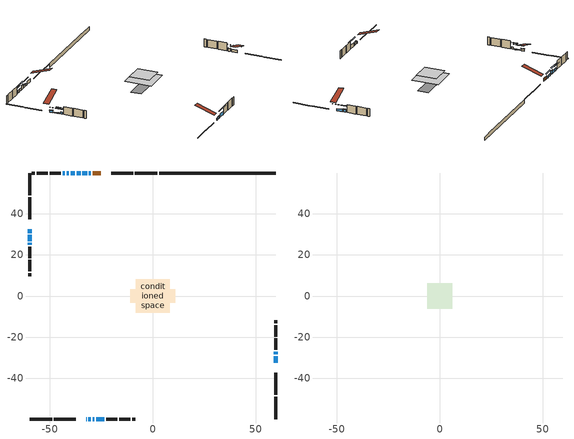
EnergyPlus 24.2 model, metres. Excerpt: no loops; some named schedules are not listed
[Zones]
conditioned space
 floor adiabatic (AdiabaticFloorConstruction): -8.26,-8.26 -8.26,8.26 8.26,8.26 8.26,-8.26 z2.9
 floor foundation (Slab1 construction): -10.91,-3.26 -10.91,3.26 10.91,3.26 10.91,-3.26 z-1.83
 wall outside (RimJoist1 construction): 2.21,59.84 -8.64,59.84 / -59.84,-59.84 -48.98,-59.84 / -59.84,59.84 -59.84,48.98 / 59.84,-59.84 59.84,-48.98 z0.46:0.76
 wall outside (RimJoist2 construction): -9.57,59.84 -20.2,59.84 / -48.05,-59.84 -37.42,-59.84 / -59.84,48.05 -59.84,37.42 / 59.84,-48.05 59.84,-37.42 z0.46:0.76
 wall outside (AdiabaticWallConstruction 1): -25.21,59.84 -29.13,59.84 z0.46:2.49
 wall outside (AdiabaticWallConstruction): -32.41,-59.84 -32.19,-59.84 / -31.95,59.84 -34.19,59.84 / -29.19,-59.84 -28.34,-59.84 z0.46:1.68; 59.84,-32.41 59.84,-29.21 z0.46:1.83; 59.84,-28.28 59.84,-27.02 z0.46:2.1; -30.06,59.84 -31.02,59.84 z0.46:1.53; -35.12,59.84 -37.02,59.84 z0.46:2.59; -31.26,-59.84 -30.11,-59.84 z0.46:1.96; -59.84,32.41 -59.84,30.62 z0.46:1.62; -59.84,29.69 -59.84,26.75 z0.46:0.94; -37.95,59.84 -39.93,59.84 / -40.86,59.84 -41.83,59.84 z0.46:2.09; -42.75,59.84 -43.77,59.84 z0.46:1.32; -27.41,-59.84 -23.65,-59.84 z0.46:2.54; -59.84,25.82 -59.84,24.82 z0.46:1.75
 wall outside (Wall1 construction): -44.7,59.84 -50.13,59.84 / -22.72,-59.84 -17.3,-59.84 / -59.84,23.89 -59.84,18.47 / 59.84,-26.09 59.84,-20.66 z0.46:5.34
 wall outside (Wall2 construction): -51.06,59.84 -56.5,59.84 / -16.37,-59.84 -10.92,-59.84 / -59.84,17.54 -59.84,12.1 / 59.84,-19.73 59.84,-14.29 z0.46:5.34
 wall outside (Wall3 construction): -57.43,59.84 -58.91,59.84 / -9.99,-59.84 -8.52,-59.84 / -59.84,11.17 -59.84,9.69 / 59.84,-13.36 59.84,-11.88 z0.46:5.34
 wall foundation (FoundationWall1 construction): 3.14,59.84,-1.83 3.14,59.84,0.46 54.17,59.84,0.46 54.17,59.84,0.21 59.84,59.84,0.21 59.84,59.84,-1.83
 window (WindowConstruction 12): -32.41,-59.84 -32.19,-59.84 z0.46:1.68
 window (WindowConstruction 5): 59.84,-32.41 59.84,-29.21 z0.46:1.83
 window (WindowConstruction 6): 59.84,-28.28 59.84,-27.02 z0.46:2.1
 window (WindowConstruction 7): -30.06,59.84 -31.02,59.84 z0.46:1.53
 window (WindowConstruction 8): -31.95,59.84 -34.19,59.84 z0.46:1.68
 window (WindowConstruction 9): -35.12,59.84 -37.02,59.84 z0.46:2.59
 window (WindowConstruction 10): -31.26,-59.84 -30.12,-59.84 z0.46:1.96
 window (WindowConstruction 11): -59.84,32.41 -59.84,30.62 z0.46:1.62
 window (WindowConstruction 13): -29.19,-59.84 -28.34,-59.84 z0.46:1.68
 window (WindowConstruction 14): -59.84,29.69 -59.84,26.75 z0.46:0.94
 window (WindowConstruction): -37.95,59.84 -39.93,59.84 z0.46:2.08
 window (WindowConstruction 1): -40.86,59.84 -41.82,59.84 z0.46:2.08
 window (WindowConstruction 2): -42.75,59.84 -43.77,59.84 z0.46:1.32
 window (WindowConstruction 3): -27.41,-59.84 -23.65,-59.84 z0.46:2.54
 window (WindowConstruction 4): -59.84,25.82 -59.84,24.82 z0.46:1.75
 door (Door): -25.21,59.84 -29.13,59.84 z0.46:2.49
 ceiling adiabatic (AdiabaticFloorConstruction): 8.26,-8.26 8.26,8.26 -8.26,8.26 -8.26,-8.26 z2.9
attic - vented
 floor to conditioned space (Floor1 construction Reversed): -6.14,-6.14 -6.14,6.14 6.14,6.14 6.14,-6.14 z5.34
 roof outside (Roof1 construction): -24.28,59.84,5.34 -24.28,47.87,9.33 -21.13,47.87,9.33 -21.13,59.84,5.34; -33.34,-59.84,5.34 -33.34,-47.87,9.33 -36.49,-47.87,9.33 -36.49,-59.84,5.34; -59.84,33.34,5.34 -47.87,33.34,9.33 -47.87,36.49,9.33 -59.84,36.49,5.34; 59.84,-33.34,5.34 47.87,-33.34,9.33 47.87,-36.49,9.33 59.84,-36.49,5.34
shading: 59.84,-26.57 59.84,-35.05 60.25,-35.05 60.25,-26.57 z4.47; 59.84,-26.82 59.84,-28.48 60.25,-28.48 60.25,-26.82 z2.3; -33.66,59.84 -27.42,59.84 -27.42,60.25 -33.66,60.25 z4.17; -34.39,59.84 -31.75,59.84 -31.75,60.25 -34.39,60.25 z1.88; -37.22,59.84 -34.92,59.84 -34.92,60.25 -37.22,60.25 z2.79; -29.91,-59.84 -31.46,-59.84 -31.46,-60.25 -29.91,-60.25 z2.16; -59.84,30.42 -59.84,32.61 -60.25,32.61 -60.25,30.42 z1.82; -59.84,24.11 -59.84,32.33 -60.25,32.33 -60.25,24.11 z3.58; -42.57,59.84 -35.31,59.84 -35.31,60.25 -42.57,60.25 z4.72; -44.46,59.84 -38.22,59.84 -38.22,60.25 -44.46,60.25 z4.72; -46.41,59.84 -40.11,59.84 -40.11,60.25 -46.41,60.25 z3.96; -21.01,-59.84 -30.05,-59.84 -30.05,-60.25 -21.01,-60.25 z5.18; -59.84,22.18 -59.84,28.46 -60.25,28.46 -60.25,22.18 z4.39
[Building]
Building 1: Terrain=Suburbs
[Site:Location]
London AP_ON: Latitude {deg}=43.03; Longitude {deg}=-81.15; Time Zone {hr}=-5; Elevation {m}=278; Keep Site Location Information=Yes
[Site:GroundTemperature:Shallow]
3.98693, 1.93205, 1.76749, 2.74264, 6.6573, 10.5537, 13.9317, 16.0716, 16.2534, 14.513, 11.2211, 7.44421
[Site:WaterMainsTemperature]
Calculation Method=Schedule; Temperature Schedule=mains temperature schedule
[Material] Roughness=Rough; Thermal Absorptance=0.9
Name | Thickness {m} | Conductivity {W/m-K} | Density {kg/m3} | Specific Heat {J/kg-K} | Solar Absorptance | Visible Absorptance
asphalt or fiberglass shingles | 0.00635 | 0.162714 | 1121.4 | 1465.45 | 0.4 | 0.4
ceiling loosefill ins | 0.254 | 0.0480833 | 16.02 | 1046.75 | 0.7 | 0.7
ceiling stud and cavity | 0.1397 | 0.148293 | 65.682 | 1177.47 | 0.7 | 0.7
concrete 4.0 in. | 0.1016 | 1.803125 | 2242.8 | 837.4 | 0.7 | 0.7
concrete 8.0 in. | 0.2032 | 1.803125 | 2242.8 | 837.4 | 0.7 | 0.7
door material | 0.04445 | 0.053851 | 512.64 | 1214.23 | 0.7 | 0.7
exterior vertical ins | 0.0460229 | 0.029427 | 32.04 | 1214.23 | 0.7 | 0.7
floor covering | 0.0127 | 0.0433444 | 54.468 | 1339.84 | 0.6 | 0.6
floor rigid ins; wall rigid ins | 0.512978 | 0.029427 | 32.04 | 1214.23 | 0.7 | 0.7
floor stud and cavity | 0.1397 | 1.75129 | 37.0049 | 1207.88 | 0.7 | 0.7
furniture material conditioned space 1 | 0.1524 | 0.115458 | 640.8 | 1214.23 | 0.6 | 0.6
gypsum board | 0.0127 | 0.160291 | 801 | 837.4 | 0.6 | 0.6
gypsum board 1 | 0.00254 | 0.160291 | 801 | 837.4 | 0.6 | 0.6
gypsum board 2 | 0.0127 | 0.160291 | 801 | 837.4 | 0.7 | 0.7
osb sheathing 0.5 in. | 0.0127 | 0.115458 | 512.64 | 1214.23 | 0.7 | 0.7
osb sheathing 0.75 in. | 0.01905 | 0.115458 | 512.64 | 1214.23 | 0.7 | 0.7
osb sheathing 2.0 in. | 0.0508 | 0.115458 | 512.64 | 1214.23 | 0.7 | 0.7
rim joist rigid ins | 0.051816 | 0.029427 | 32.04 | 1214.23 | 0.7 | 0.7
rim joist stud and cavity | 0.0508 | 0.0404867 | 125.044 | 1163.47 | 0.6 | 0.6
rim joist stud and cavity 1 | 0.0508 | 0.0347766 | 125.044 | 1163.47 | 0.6 | 0.6
wall stud and cavity | 0.1397 | 0.0810402 | 139.0536 | 1170.24 | 0.7 | 0.7
wall stud and cavity 1 | 0.1397 | 0.0814562 | 139.0536 | 1170.24 | 0.7 | 0.7
wall stud and cavity 2 | 0.0889 | 0.266824 | 50.32683 | 1063.81 | 0.7 | 0.7
wall stud and cavity 3 | 0.0889 | 0.380278 | 52.3479 | 1209.89 | 0.7 | 0.7
wall stud and cavity 4 | 0.0889 | 0.391764 | 83.0341 | 1211.67 | 0.7 | 0.7
wood siding | 0.0254 | 0.102417 | 544.68 | 1172.36 | 0.4 | 0.4
wood siding 1 | 0.00254 | 0.102417 | 544.68 | 1172.36 | 0.4 | 0.4
wood siding 2; wood siding 3; wood siding 4 | 0.0254 | 0.102417 | 544.68 | 1172.36 | 0.7 | 0.7
[WindowMaterial:SimpleGlazingSystem]
Name | U-Factor {W/m2-K} | Solar Heat Gain Coefficient
WindowMaterial | 2.93496 | 0.6
WindowMaterial 1 | 3.00934 | 0.5
WindowMaterial 10 | 2.91452 | 0.67
WindowMaterial 11 | 3.00196 | 0.53
WindowMaterial 12 | 7.162797 | 0.61
WindowMaterial 13 | 6.63531 | 0.77
WindowMaterial 14 | 3.06158 | 0.4
WindowMaterial 2 | 3.01445 | 0.47
WindowMaterial 3 | 2.881585 | 0.7
WindowMaterial 4 | 2.98776 | 0.56
WindowMaterial 5 | 2.9219 | 0.66
WindowMaterial 6 | 2.906 | 0.68
WindowMaterial 7 | 3.01559 | 0.48
WindowMaterial 8 | 2.9395 | 0.6
WindowMaterial 9 | 2.89067 | 0.66
[Construction]
AdiabaticFloorConstruction: floor stud and cavity, floor rigid ins, osb sheathing 0.75 in., floor covering
AdiabaticWallConstruction: wood siding 3, wall rigid ins, wall stud and cavity 3, gypsum board
AdiabaticWallConstruction 1: wood siding 4, wall rigid ins, wall stud and cavity 3, gypsum board
Door: door material
Floor1 construction Reversed: gypsum board, ceiling stud and cavity, ceiling loosefill ins
FoundationWall1 construction: concrete 8.0 in., gypsum board 2
furniture construction conditioned space 1: furniture material conditioned space 1
PartitionWallConstruction: gypsum board, wall stud and cavity 4, gypsum board
RimJoist1 construction: wood siding 2, rim joist rigid ins, osb sheathing 2.0 in., rim joist stud and cavity
RimJoist2 construction: wood siding 2, rim joist rigid ins, osb sheathing 2.0 in., rim joist stud and cavity 1
Roof1 construction: asphalt or fiberglass shingles
Slab1 construction: concrete 4.0 in.
Wall1 construction: wood siding, osb sheathing 0.5 in., wall stud and cavity, gypsum board
Wall2 construction: wood siding, osb sheathing 0.5 in., wall stud and cavity 1, gypsum board
Wall3 construction: wood siding 1, wall stud and cavity 2, gypsum board 1
WindowConstruction: WindowMaterial
WindowConstruction 1: WindowMaterial 1
WindowConstruction 10: WindowMaterial 10
WindowConstruction 11: WindowMaterial 11
WindowConstruction 12: WindowMaterial 12
WindowConstruction 13: WindowMaterial 13
WindowConstruction 14: WindowMaterial 14
WindowConstruction 2: WindowMaterial 2
WindowConstruction 3: WindowMaterial 3
WindowConstruction 4: WindowMaterial 4
WindowConstruction 5: WindowMaterial 5
WindowConstruction 6: WindowMaterial 6
WindowConstruction 7: WindowMaterial 7
WindowConstruction 8: WindowMaterial 8
WindowConstruction 9: WindowMaterial 9
[Zone] Multiplier=1; Part of Total Floor Area=Yes
Name | Volume {m3}
attic - vented | 97.7653
conditioned space | 1104
[Space]
Name | Zone | Volume {m3}
attic - vented 1 | attic - vented | 97.7653
conditioned space 1 | conditioned space | 1104
[ZoneInfiltration:EffectiveLeakageArea]
infil attic - vented 1: Zone or Space=attic - vented 1; Schedule=Always On Discrete; Effective Air Leakage Area {cm2}=6587.78; Stack Coefficient=0.000277401; Wind Coefficient=1.12532e-05
[ZoneMixing]
whole house fan mix: Zone or Space=attic - vented; Schedule=Always On Continuous; Design Flow Rate Calculation Method=Flow/Zone; Design Flow Rate {m3/s}=0; Source Zone or Space=conditioned space
[SurfaceProperty:ExposedFoundationPerimeter]
Slab1: Exposed Perimeter Calculation Method=TotalExposedPerimeter; Total Exposed Perimeter {m}=56.692
[InternalMass] Zone or ZoneList=conditioned space; Space or SpaceList=conditioned space 1
Name | Construction | Surface Area {m2}
furniture mass conditioned space 1 | furniture construction conditioned space 1 | 166.128
partition wall mass | PartitionWallConstruction | 415.32
[Lights]
interior lighting: Zone or ZoneList or Space or SpaceList=conditioned space 1; Schedule=interior lighting schedule; Design Level Calculation Method=LightingLevel; Lighting Level {W}=343.2; Return Air Fraction=0; Fraction Radiant=0.6; Fraction Visible=0.2; Fraction Replaceable=1
[People]
occupants: Zone or ZoneList or Space or SpaceList=conditioned space 1; Number of People Schedule=occupants schedule; Number of People Calculation Method=People; Number of People=3; Fraction Radiant=0.314171; Sensible Heat Fraction=0.56303; Activity Level Schedule=occupants activity schedule; Carbon Dioxide Generation Rate {m3/s-W}=0; Enable ASHRAE 55 Comfort Warnings=No; Mean Radiant Temperature Calculation Type=EnclosureAveraged
[ElectricEquipment] Zone or ZoneList or Space or SpaceList=conditioned space 1; Design Level Calculation Method=EquipmentLevel
Name | Schedule | Design Level {W} | Fraction Latent | Fraction Radiant | Fraction Lost
clothes dryer | clothes dryer schedule | 140.772 | 0.015 | 0.081 | 0.85
clothes washer | clothes washer schedule | 32.1985 | 0.03 | 0.162 | 0.7
cooking range | cooking range schedule | 215.147 | 0.08 | 0.432 | 0.2
dishwasher | dishwasher schedule | 66.8632 | 0.3 | 0.18 | 0.4
fridge | fridge schedule | 72.9452 | 0 | 0.6 | 0
mech vent house fan | mech vent house fan schedule | 0.95 | 0 | 0 | 1
mech vent house fan cfis | mech vent house fan cfis schedule | 0 | 0 | 0 | 0
misc plug loads | misc plug loads schedule | 494.7 | 0.045 | 0.513 | 0.1
whole house fan | Always On Discrete | 0 | 0 | 0 | 1
[OtherEquipment] Zone or ZoneList or Space or SpaceList=conditioned space 1; Design Level Calculation Method=EquipmentLevel
Name | Fuel Type | Schedule | Design Level {W} | Fraction Latent | Fraction Radiant | Fraction Lost
clothes dryer 1 | Electricity | clothes dryer schedule | 0 | 0.015 | 0.081 | 0.85
cooking range 1 | Electricity | cooking range schedule | 0 | 0.08 | 0.432 | 0.2
general water use latent | None | general water use schedule | 62.594 | 1 | 0 | 0
general water use sensible | None | general water use schedule | -61.6891 | 0 | 0.6 | 0
mech vent house fan latent load | None | Always On Discrete | 0 | 1 | 0 | 0
mech vent house fan sensible load | None | Always On Discrete | 0 | 0 | 0 | 0
water heater energy adjustment1 | NaturalGas | Always On Discrete | 0.01 | 0 | 0 | 1
[ZoneInfiltration:DesignFlowRate] Zone or ZoneList or Space or SpaceList=conditioned space 1; Schedule=Always On Discrete; Design Flow Rate Calculation Method=Flow/Zone; Design Flow Rate {m3/s}=0
infil flow; natural vent flow; whole house fan flow
[Foundation:Kiva]
Foundation Kiva 1: Initial Indoor Air Temperature {C}=18; Wall Height Above Grade {m}=0.460004; Wall Depth Below Slab {m}=0.2032; Custom Block Material Name 1=exterior vertical ins; Custom Block Depth 1 {m}=2.28999; Custom Block X Position 1 {m}=0.2159; Custom Block Z Position 1 {m}=0
[Foundation:Kiva:Settings]
Soil Conductivity {W/m-K}=0.849921; Soil Density {kg/m3}=1842.3; Soil Specific Heat {J/kg-K}=418.7; Ground Solar Absorptivity=0.9; Ground Thermal Absorptivity=0.9; Ground Surface Roughness {m}=0.03; Far-Field Width {m}=40; Deep-Ground Boundary Condition=ZeroFlux; Deep-Ground Depth {m}=40; Minimum Cell Dimension {m}=0.2; Maximum Cell Growth Coefficient=3; Simulation Timestep=Timestep
[Exterior:Lights]
exterior lighting: Schedule=exterior lighting schedule; Design Level {W}=75.6
[Schedule:Constant]
Name | Hourly Value
Always On Continuous; mech vent house fan schedule; mech vent house fan cfis schedule; Always On Discrete | 1
occupants activity schedule | 117.228
fridge schedule | 0
[Schedule:Week:Daily]
interior lighting schedule Week Rule - Jan1-Jan27: interior lighting schedule day, interior lighting schedule day, interior lighting schedule day, interior lighting schedule day, interior lighting schedule day, interior lighting schedule day, interior lighting schedule day, interior lighting schedule default day, interior lighting schedule default day, interior lighting schedule default day, interior lighting schedule default day, interior lighting schedule default day
interior lighting schedule Week Rule - Jan28-Feb3: interior lighting schedule day, interior lighting schedule day, interior lighting schedule day, interior lighting schedule day, interior lighting schedule day 1, interior lighting schedule day 1, interior lighting schedule day 1, interior lighting schedule default day, interior lighting schedule default day, interior lighting schedule default day, interior lighting schedule default day, interior lighting schedule default day
interior lighting schedule Week Rule - Feb4-Feb24: interior lighting schedule day 1, interior lighting schedule day 1, interior lighting schedule day 1, interior lighting schedule day 1, interior lighting schedule day 1, interior lighting schedule day 1, interior lighting schedule day 1, interior lighting schedule default day, interior lighting schedule default day, interior lighting schedule default day, interior lighting schedule default day, interior lighting schedule default day
interior lighting schedule Week Rule - Feb25-Mar3: interior lighting schedule day 1, interior lighting schedule day 1, interior lighting schedule day 1, interior lighting schedule day 1, interior lighting schedule day 2, interior lighting schedule day 2, interior lighting schedule day 2, interior lighting schedule default day, interior lighting schedule default day, interior lighting schedule default day, interior lighting schedule default day, interior lighting schedule default day
interior lighting schedule Week Rule - Mar4-Mar31: interior lighting schedule day 2, interior lighting schedule day 2, interior lighting schedule day 2, interior lighting schedule day 2, interior lighting schedule day 2, interior lighting schedule day 2, interior lighting schedule day 2, interior lighting schedule default day, interior lighting schedule default day, interior lighting schedule default day, interior lighting schedule default day, interior lighting schedule default day
interior lighting schedule Week Rule - Apr1-Apr28: interior lighting schedule day 3, interior lighting schedule day 3, interior lighting schedule day 3, interior lighting schedule day 3, interior lighting schedule day 3, interior lighting schedule day 3, interior lighting schedule day 3, interior lighting schedule default day, interior lighting schedule default day, interior lighting schedule default day, interior lighting schedule default day, interior lighting schedule default day
interior lighting schedule Week Rule - Apr29-May5: interior lighting schedule day 3, interior lighting schedule day 3, interior lighting schedule day 4, interior lighting schedule day 4, interior lighting schedule day 4, interior lighting schedule day 4, interior lighting schedule day 4, interior lighting schedule default day, interior lighting schedule default day, interior lighting schedule default day, interior lighting schedule default day, interior lighting schedule default day
interior lighting schedule Week Rule - May6-May26: interior lighting schedule day 4, interior lighting schedule day 4, interior lighting schedule day 4, interior lighting schedule day 4, interior lighting schedule day 4, interior lighting schedule day 4, interior lighting schedule day 4, interior lighting schedule default day, interior lighting schedule default day, interior lighting schedule default day, interior lighting schedule default day, interior lighting schedule default day
interior lighting schedule Week Rule - May27-Jun2: interior lighting schedule day 4, interior lighting schedule day 4, interior lighting schedule day 4, interior lighting schedule day 4, interior lighting schedule day 4, interior lighting schedule day 5, interior lighting schedule day 5, interior lighting schedule default day, interior lighting schedule default day, interior lighting schedule default day, interior lighting schedule default day, interior lighting schedule default day
interior lighting schedule Week Rule - Jun3-Jun30: interior lighting schedule day 5, interior lighting schedule day 5, interior lighting schedule day 5, interior lighting schedule day 5, interior lighting schedule day 5, interior lighting schedule day 5, interior lighting schedule day 5, interior lighting schedule default day, interior lighting schedule default day, interior lighting schedule default day, interior lighting schedule default day, interior lighting schedule default day
interior lighting schedule Week Rule - Jul1-Jul28: interior lighting schedule day 6, interior lighting schedule day 6, interior lighting schedule day 6, interior lighting schedule day 6, interior lighting schedule day 6, interior lighting schedule day 6, interior lighting schedule day 6, interior lighting schedule default day, interior lighting schedule default day, interior lighting schedule default day, interior lighting schedule default day, interior lighting schedule default day
interior lighting schedule Week Rule - Jul29-Aug4: interior lighting schedule day 6, interior lighting schedule day 6, interior lighting schedule day 6, interior lighting schedule day 7, interior lighting schedule day 7, interior lighting schedule day 7, interior lighting schedule day 7, interior lighting schedule default day, interior lighting schedule default day, interior lighting schedule default day, interior lighting schedule default day, interior lighting schedule default day
interior lighting schedule Week Rule - Aug5-Aug25: interior lighting schedule day 7, interior lighting schedule day 7, interior lighting schedule day 7, interior lighting schedule day 7, interior lighting schedule day 7, interior lighting schedule day 7, interior lighting schedule day 7, interior lighting schedule default day, interior lighting schedule default day, interior lighting schedule default day, interior lighting schedule default day, interior lighting schedule default day
interior lighting schedule Week Rule - Aug26-Sep1: interior lighting schedule day 7, interior lighting schedule day 7, interior lighting schedule day 7, interior lighting schedule day 7, interior lighting schedule day 7, interior lighting schedule day 7, interior lighting schedule day 8, interior lighting schedule default day, interior lighting schedule default day, interior lighting schedule default day, interior lighting schedule default day, interior lighting schedule default day
interior lighting schedule Week Rule - Sep2-Sep29: interior lighting schedule day 8, interior lighting schedule day 8, interior lighting schedule day 8, interior lighting schedule day 8, interior lighting schedule day 8, interior lighting schedule day 8, interior lighting schedule day 8, interior lighting schedule default day, interior lighting schedule default day, interior lighting schedule default day, interior lighting schedule default day, interior lighting schedule default day
interior lighting schedule Week Rule - Sep30-Oct6: interior lighting schedule day 8, interior lighting schedule day 9, interior lighting schedule day 9, interior lighting schedule day 9, interior lighting schedule day 9, interior lighting schedule day 9, interior lighting schedule day 9, interior lighting schedule default day, interior lighting schedule default day, interior lighting schedule default day, interior lighting schedule default day, interior lighting schedule default day
interior lighting schedule Week Rule - Oct7-Oct27: interior lighting schedule day 9, interior lighting schedule day 9, interior lighting schedule day 9, interior lighting schedule day 9, interior lighting schedule day 9, interior lighting schedule day 9, interior lighting schedule day 9, interior lighting schedule default day, interior lighting schedule default day, interior lighting schedule default day, interior lighting schedule default day, interior lighting schedule default day
interior lighting schedule Week Rule - Oct28-Nov3: interior lighting schedule day 9, interior lighting schedule day 9, interior lighting schedule day 9, interior lighting schedule day 9, interior lighting schedule day 10, interior lighting schedule day 10, interior lighting schedule day 10, interior lighting schedule default day, interior lighting schedule default day, interior lighting schedule default day, interior lighting schedule default day, interior lighting schedule default day
interior lighting schedule Week Rule - Nov4-Nov24: interior lighting schedule day 10, interior lighting schedule day 10, interior lighting schedule day 10, interior lighting schedule day 10, interior lighting schedule day 10, interior lighting schedule day 10, interior lighting schedule day 10, interior lighting schedule default day, interior lighting schedule default day, interior lighting schedule default day, interior lighting schedule default day, interior lighting schedule default day
interior lighting schedule Week Rule - Nov25-Dec1: interior lighting schedule day 10, interior lighting schedule day 10, interior lighting schedule day 10, interior lighting schedule day 10, interior lighting schedule day 10, interior lighting schedule day 10, interior lighting schedule day 11, interior lighting schedule default day, interior lighting schedule default day, interior lighting schedule default day, interior lighting schedule default day, interior lighting schedule default day
interior lighting schedule Week Rule - Dec2-Dec31: interior lighting schedule day 11, interior lighting schedule day 11, interior lighting schedule day 11, interior lighting schedule day 11, interior lighting schedule day 11, interior lighting schedule day 11, interior lighting schedule day 11, interior lighting schedule default day, interior lighting schedule default day, interior lighting schedule default day, interior lighting schedule default day, interior lighting schedule default day
occupants schedule Week Rule - Jan1-Dec31: occupants schedule day, occupants schedule day, occupants schedule day, occupants schedule day, occupants schedule day, occupants schedule day, occupants schedule day, occupants schedule default day, occupants schedule default day, occupants schedule default day, occupants schedule default day, occupants schedule default day
clothes dryer schedule Week Rule - Jan1-Dec31: clothes dryer schedule day, clothes dryer schedule day, clothes dryer schedule day, clothes dryer schedule day, clothes dryer schedule day, clothes dryer schedule day, clothes dryer schedule day, clothes dryer schedule default day, clothes dryer schedule default day, clothes dryer schedule default day, clothes dryer schedule default day, clothes dryer schedule default day
clothes washer schedule Week Rule - Jan1-Dec31: clothes washer schedule day, clothes washer schedule day, clothes washer schedule day, clothes washer schedule day, clothes washer schedule day, clothes washer schedule day, clothes washer schedule day, clothes washer schedule default day, clothes washer schedule default day, clothes washer schedule default day, clothes washer schedule default day, clothes washer schedule default day
cooking range schedule Week Rule - Jan1-Dec31: cooking range schedule day, cooking range schedule day, cooking range schedule day, cooking range schedule day, cooking range schedule day, cooking range schedule day, cooking range schedule day, cooking range schedule default day, cooking range schedule default day, cooking range schedule default day, cooking range schedule default day, cooking range schedule default day
dishwasher schedule Week Rule - Jan1-Dec31: dishwasher schedule day, dishwasher schedule day, dishwasher schedule day, dishwasher schedule day, dishwasher schedule day, dishwasher schedule day, dishwasher schedule day, dishwasher schedule default day, dishwasher schedule default day, dishwasher schedule default day, dishwasher schedule default day, dishwasher schedule default day
misc plug loads schedule Week Rule - Jan1-Dec31: misc plug loads schedule day, misc plug loads schedule day, misc plug loads schedule day, misc plug loads schedule day, misc plug loads schedule day, misc plug loads schedule day, misc plug loads schedule day, misc plug loads schedule default day, misc plug loads schedule default day, misc plug loads schedule default day, misc plug loads schedule default day, misc plug loads schedule default day
general water use schedule Week Rule - Jan1-Dec31: general water use schedule day, general water use schedule day, general water use schedule day, general water use schedule day, general water use schedule day, general water use schedule day, general water use schedule day, general water use schedule default day, general water use schedule default day, general water use schedule default day, general water use schedule default day, general water use schedule default day
exterior lighting schedule Week Rule - Jan1-Jan27: exterior lighting schedule day, exterior lighting schedule day, exterior lighting schedule day, exterior lighting schedule day, exterior lighting schedule day, exterior lighting schedule day, exterior lighting schedule day, exterior lighting schedule default day, exterior lighting schedule default day, exterior lighting schedule default day, exterior lighting schedule default day, exterior lighting schedule default day
exterior lighting schedule Week Rule - Jan28-Feb3: exterior lighting schedule day, exterior lighting schedule day, exterior lighting schedule day, exterior lighting schedule day, exterior lighting schedule day 1, exterior lighting schedule day 1, exterior lighting schedule day 1, exterior lighting schedule default day, exterior lighting schedule default day, exterior lighting schedule default day, exterior lighting schedule default day, exterior lighting schedule default day
exterior lighting schedule Week Rule - Feb4-Feb24: exterior lighting schedule day 1, exterior lighting schedule day 1, exterior lighting schedule day 1, exterior lighting schedule day 1, exterior lighting schedule day 1, exterior lighting schedule day 1, exterior lighting schedule day 1, exterior lighting schedule default day, exterior lighting schedule default day, exterior lighting schedule default day, exterior lighting schedule default day, exterior lighting schedule default day
exterior lighting schedule Week Rule - Feb25-Mar3: exterior lighting schedule day 1, exterior lighting schedule day 1, exterior lighting schedule day 1, exterior lighting schedule day 1, exterior lighting schedule day 2, exterior lighting schedule day 2, exterior lighting schedule day 2, exterior lighting schedule default day, exterior lighting schedule default day, exterior lighting schedule default day, exterior lighting schedule default day, exterior lighting schedule default day
exterior lighting schedule Week Rule - Mar4-Mar31: exterior lighting schedule day 2, exterior lighting schedule day 2, exterior lighting schedule day 2, exterior lighting schedule day 2, exterior lighting schedule day 2, exterior lighting schedule day 2, exterior lighting schedule day 2, exterior lighting schedule default day, exterior lighting schedule default day, exterior lighting schedule default day, exterior lighting schedule default day, exterior lighting schedule default day
exterior lighting schedule Week Rule - Apr1-Apr28: exterior lighting schedule day 3, exterior lighting schedule day 3, exterior lighting schedule day 3, exterior lighting schedule day 3, exterior lighting schedule day 3, exterior lighting schedule day 3, exterior lighting schedule day 3, exterior lighting schedule default day, exterior lighting schedule default day, exterior lighting schedule default day, exterior lighting schedule default day, exterior lighting schedule default day
exterior lighting schedule Week Rule - Apr29-May5: exterior lighting schedule day 3, exterior lighting schedule day 3, exterior lighting schedule day 4, exterior lighting schedule day 4, exterior lighting schedule day 4, exterior lighting schedule day 4, exterior lighting schedule day 4, exterior lighting schedule default day, exterior lighting schedule default day, exterior lighting schedule default day, exterior lighting schedule default day, exterior lighting schedule default day
exterior lighting schedule Week Rule - May6-May26: exterior lighting schedule day 4, exterior lighting schedule day 4, exterior lighting schedule day 4, exterior lighting schedule day 4, exterior lighting schedule day 4, exterior lighting schedule day 4, exterior lighting schedule day 4, exterior lighting schedule default day, exterior lighting schedule default day, exterior lighting schedule default day, exterior lighting schedule default day, exterior lighting schedule default day
exterior lighting schedule Week Rule - May27-Jun2: exterior lighting schedule day 4, exterior lighting schedule day 4, exterior lighting schedule day 4, exterior lighting schedule day 4, exterior lighting schedule day 4, exterior lighting schedule day 5, exterior lighting schedule day 5, exterior lighting schedule default day, exterior lighting schedule default day, exterior lighting schedule default day, exterior lighting schedule default day, exterior lighting schedule default day
exterior lighting schedule Week Rule - Jun3-Jun30: exterior lighting schedule day 5, exterior lighting schedule day 5, exterior lighting schedule day 5, exterior lighting schedule day 5, exterior lighting schedule day 5, exterior lighting schedule day 5, exterior lighting schedule day 5, exterior lighting schedule default day, exterior lighting schedule default day, exterior lighting schedule default day, exterior lighting schedule default day, exterior lighting schedule default day
exterior lighting schedule Week Rule - Jul1-Jul28: exterior lighting schedule day 6, exterior lighting schedule day 6, exterior lighting schedule day 6, exterior lighting schedule day 6, exterior lighting schedule day 6, exterior lighting schedule day 6, exterior lighting schedule day 6, exterior lighting schedule default day, exterior lighting schedule default day, exterior lighting schedule default day, exterior lighting schedule default day, exterior lighting schedule default day
exterior lighting schedule Week Rule - Jul29-Aug4: exterior lighting schedule day 6, exterior lighting schedule day 6, exterior lighting schedule day 6, exterior lighting schedule day 7, exterior lighting schedule day 7, exterior lighting schedule day 7, exterior lighting schedule day 7, exterior lighting schedule default day, exterior lighting schedule default day, exterior lighting schedule default day, exterior lighting schedule default day, exterior lighting schedule default day
exterior lighting schedule Week Rule - Aug5-Aug25: exterior lighting schedule day 7, exterior lighting schedule day 7, exterior lighting schedule day 7, exterior lighting schedule day 7, exterior lighting schedule day 7, exterior lighting schedule day 7, exterior lighting schedule day 7, exterior lighting schedule default day, exterior lighting schedule default day, exterior lighting schedule default day, exterior lighting schedule default day, exterior lighting schedule default day
exterior lighting schedule Week Rule - Aug26-Sep1: exterior lighting schedule day 7, exterior lighting schedule day 7, exterior lighting schedule day 7, exterior lighting schedule day 7, exterior lighting schedule day 7, exterior lighting schedule day 7, exterior lighting schedule day 8, exterior lighting schedule default day, exterior lighting schedule default day, exterior lighting schedule default day, exterior lighting schedule default day, exterior lighting schedule default day
exterior lighting schedule Week Rule - Sep2-Sep29: exterior lighting schedule day 8, exterior lighting schedule day 8, exterior lighting schedule day 8, exterior lighting schedule day 8, exterior lighting schedule day 8, exterior lighting schedule day 8, exterior lighting schedule day 8, exterior lighting schedule default day, exterior lighting schedule default day, exterior lighting schedule default day, exterior lighting schedule default day, exterior lighting schedule default day
exterior lighting schedule Week Rule - Sep30-Oct6: exterior lighting schedule day 8, exterior lighting schedule day 9, exterior lighting schedule day 9, exterior lighting schedule day 9, exterior lighting schedule day 9, exterior lighting schedule day 9, exterior lighting schedule day 9, exterior lighting schedule default day, exterior lighting schedule default day, exterior lighting schedule default day, exterior lighting schedule default day, exterior lighting schedule default day
exterior lighting schedule Week Rule - Oct7-Oct27: exterior lighting schedule day 9, exterior lighting schedule day 9, exterior lighting schedule day 9, exterior lighting schedule day 9, exterior lighting schedule day 9, exterior lighting schedule day 9, exterior lighting schedule day 9, exterior lighting schedule default day, exterior lighting schedule default day, exterior lighting schedule default day, exterior lighting schedule default day, exterior lighting schedule default day
exterior lighting schedule Week Rule - Oct28-Nov3: exterior lighting schedule day 9, exterior lighting schedule day 9, exterior lighting schedule day 9, exterior lighting schedule day 9, exterior lighting schedule day 10, exterior lighting schedule day 10, exterior lighting schedule day 10, exterior lighting schedule default day, exterior lighting schedule default day, exterior lighting schedule default day, exterior lighting schedule default day, exterior lighting schedule default day
exterior lighting schedule Week Rule - Nov4-Nov24: exterior lighting schedule day 10, exterior lighting schedule day 10, exterior lighting schedule day 10, exterior lighting schedule day 10, exterior lighting schedule day 10, exterior lighting schedule day 10, exterior lighting schedule day 10, exterior lighting schedule default day, exterior lighting schedule default day, exterior lighting schedule default day, exterior lighting schedule default day, exterior lighting schedule default day
[Schedule:Year]
interior lighting schedule: interior lighting schedule Week Rule - Jan1-Jan27, 1, 1, 1, 27, interior lighting schedule Week Rule - Jan28-Feb3, 1, 28, 2, 3, interior lighting schedule Week Rule - Feb4-Feb24, 2, 4, 2, 24, interior lighting schedule Week Rule - Feb25-Mar3, 2, 25, 3, 3, interior lighting schedule Week Rule - Mar4-Mar31, 3, 4, 3, 31, interior lighting schedule Week Rule - Apr1-Apr28, 4, 1, 4, 28, interior lighting schedule Week Rule - Apr29-May5, 4, 29, 5, 5, interior lighting schedule Week Rule - May6-May26, 5, 6, 5, 26, interior lighting schedule Week Rule - May27-Jun2, 5, 27, 6, 2, interior lighting schedule Week Rule - Jun3-Jun30, 6, 3, 6, 30, interior lighting schedule Week Rule - Jul1-Jul28, 7, 1, 7, 28, interior lighting schedule Week Rule - Jul29-Aug4, 7, 29, 8, 4, interior lighting schedule Week Rule - Aug5-Aug25, 8, 5, 8, 25, interior lighting schedule Week Rule - Aug26-Sep1, 8, 26, 9, 1, interior lighting schedule Week Rule - Sep2-Sep29, 9, 2, 9, 29, interior lighting schedule Week Rule - Sep30-Oct6, 9, 30, 10, 6, interior lighting schedule Week Rule - Oct7-Oct27, 10, 7, 10, 27, interior lighting schedule Week Rule - Oct28-Nov3, 10, 28, 11, 3, interior lighting schedule Week Rule - Nov4-Nov24, 11, 4, 11, 24, interior lighting schedule Week Rule - Nov25-Dec1, 11, 25, 12, 1, interior lighting schedule Week Rule - Dec2-Dec31, 12, 2, 12, 31
occupants schedule: occupants schedule Week Rule - Jan1-Dec31, 1, 1, 12, 31
clothes dryer schedule: clothes dryer schedule Week Rule - Jan1-Dec31, 1, 1, 12, 31
clothes washer schedule: clothes washer schedule Week Rule - Jan1-Dec31, 1, 1, 12, 31
cooking range schedule: cooking range schedule Week Rule - Jan1-Dec31, 1, 1, 12, 31
dishwasher schedule: dishwasher schedule Week Rule - Jan1-Dec31, 1, 1, 12, 31
misc plug loads schedule: misc plug loads schedule Week Rule - Jan1-Dec31, 1, 1, 12, 31
general water use schedule: general water use schedule Week Rule - Jan1-Dec31, 1, 1, 12, 31
exterior lighting schedule: exterior lighting schedule Week Rule - Jan1-Jan27, 1, 1, 1, 27, exterior lighting schedule Week Rule - Jan28-Feb3, 1, 28, 2, 3, exterior lighting schedule Week Rule - Feb4-Feb24, 2, 4, 2, 24, exterior lighting schedule Week Rule - Feb25-Mar3, 2, 25, 3, 3, exterior lighting schedule Week Rule - Mar4-Mar31, 3, 4, 3, 31, exterior lighting schedule Week Rule - Apr1-Apr28, 4, 1, 4, 28, exterior lighting schedule Week Rule - Apr29-May5, 4, 29, 5, 5, exterior lighting schedule Week Rule - May6-May26, 5, 6, 5, 26, exterior lighting schedule Week Rule - May27-Jun2, 5, 27, 6, 2, exterior lighting schedule Week Rule - Jun3-Jun30, 6, 3, 6, 30, exterior lighting schedule Week Rule - Jul1-Jul28, 7, 1, 7, 28, exterior lighting schedule Week Rule - Jul29-Aug4, 7, 29, 8, 4, exterior lighting schedule Week Rule - Aug5-Aug25, 8, 5, 8, 25, exterior lighting schedule Week Rule - Aug26-Sep1, 8, 26, 9, 1, exterior lighting schedule Week Rule - Sep2-Sep29, 9, 2, 9, 29, exterior lighting schedule Week Rule - Sep30-Oct6, 9, 30, 10, 6, exterior lighting schedule Week Rule - Oct7-Oct27, 10, 7, 10, 27, exterior lighting schedule Week Rule - Oct28-Nov3, 10, 28, 11, 3, exterior lighting schedule Week Rule - Nov4-Nov24, 11, 4, 11, 24, exterior lighting schedule Week Rule - Nov25-Dec1, 11, 25, 12, 1, exterior lighting schedule Week Rule - Dec2-Dec31, 12, 2, 12, 31
[Schedule:Compact]
mains temperature schedule: Through: 01/01, For: AllDays, Until: 24:00, 7.96722, Through: 01/02, For: AllDays, Until: 24:00, 7.89722, Through: 01/03, For: AllDays, Until: 24:00, 7.82778, Through: 01/04, For: AllDays, Until: 24:00, 7.76, Through: 01/05, For: AllDays, Until: 24:00, 7.69333, Through: 01/06, For: AllDays, Until: 24:00, 7.62778, Through: 01/07, For: AllDays, Until: 24:00, 7.56389, Through: 01/08, For: AllDays, Until: 24:00, 7.50167, Through: 01/09, For: AllDays, Until: 24:00, 7.44056, Through: 01/10, For: AllDays, Until: 24:00, 7.38056, Through: 01/11, For: AllDays, Until: 24:00, 7.32222, Through: 01/12, For: AllDays, Until: 24:00, 7.26556, Through: 01/13, For: AllDays, Until: 24:00, 7.21, Through: 01/14, For: AllDays, Until: 24:00, 7.15556, Through: 01/15, For: AllDays, Until: 24:00, 7.10333, Through: 01/16, For: AllDays, Until: 24:00, 7.05222, Through: 01/17, For: AllDays, Until: 24:00, 7.00278, Through: 01/18, For: AllDays, Until: 24:00, 6.955, Through: 01/19, For: AllDays, Until: 24:00, 6.90833, Through: 01/20, For: AllDays, Until: 24:00, 6.86389, Through: 01/21, For: AllDays, Until: 24:00, 6.82056, Through: 01/22, For: AllDays, Until: 24:00, 6.77889, Through: 01/23, For: AllDays, Until: 24:00, 6.73889, Through: 01/24, For: AllDays, Until: 24:00, 6.7, Through: 01/25, For: AllDays, Until: 24:00, 6.66333, Through: 01/26, For: AllDays, Until: 24:00, 6.62833, Through: 01/27, For: AllDays, Until: 24:00, 6.59444, Through: 01/28, For: AllDays, Until: 24:00, 6.56278, Through: 01/29, For: AllDays, Until: 24:00, 6.53222, Through: 01/30, For: AllDays, Until: 24:00, 6.50389, Through: 01/31, For: AllDays, Until: 24:00, 6.47722, Through: 02/01, For: AllDays, Until: 24:00, 6.45167, Through: 02/02, For: AllDays, Until: 24:00, 6.42833, Through: 02/03, For: AllDays, Until: 24:00, 6.40667, Through: 02/04, For: AllDays, Until: 24:00, 6.38611, Through: 02/05, For: AllDays, Until: 24:00, 6.36778, Through: 02/06, For: AllDays, Until: 24:00, 6.35111, Through: 02/07, For: AllDays, Until: 24:00, 6.33611, Through: 02/08, For: AllDays, Until: 24:00, 6.32333, Through: 02/09, For: AllDays, Until: 24:00, 6.31167, Through: 02/10, For: AllDays, Until: 24:00, 6.30222, Through: 02/11, For: AllDays, Until: 24:00, 6.29389, Through: 02/12, For: AllDays, Until: 24:00, 6.28778, Through: 02/13, For: AllDays, Until: 24:00, 6.28333, Through: 02/14, For: AllDays, Until: 24:00, 6.28056, Through: 02/15, For: AllDays, Until: 24:00, 6.27944, Through: 02/16, For: AllDays, Until: 24:00, 6.28, Through: 02/17, For: AllDays, Until: 24:00, 6.28278, Through: 02/18, For: AllDays, Until: 24:00, 6.28722, Through: 02/19, For: AllDays, Until: 24:00, 6.29278, Through: 02/20, For: AllDays, Until: 24:00, 6.30056, Through: 02/21, For: AllDays, Until: 24:00, 6.31, Through: 02/22, For: AllDays, Until: 24:00, 6.32111, Through: 02/23, For: AllDays, Until: 24:00, 6.33444, Through: 02/24, For: AllDays, Until: 24:00, 6.34889, Through: 02/25, For: AllDays, Until: 24:00, 6.36556, Through: 02/26, For: AllDays, Until: 24:00, 6.38333, Through: 02/27, For: AllDays, Until: 24:00, 6.40333, Through: 02/28, For: AllDays, Until: 24:00, 6.425, Through: 03/01, For: AllDays, Until: 24:00, 6.44833, Through: 03/02, For: AllDays, Until: 24:00, 6.47278, Through: 03/03, For: AllDays, Until: 24:00, 6.49944, Through: 03/04, For: AllDays, Until: 24:00, 6.52778, Through: 03/05, For: AllDays, Until: 24:00, 6.55778, Through: 03/06, For: AllDays, Until: 24:00, 6.58944, Through: 03/07, For: AllDays, Until: 24:00, 6.62278, Through: 03/08, For: AllDays, Until: 24:00, 6.65778, Through: 03/09, For: AllDays, Until: 24:00, 6.69444, Through: 03/10, For: AllDays, Until: 24:00, 6.73278, Through: 03/11, For: AllDays, Until: 24:00, 6.77278, Through: 03/12, For: AllDays, Until: 24:00, 6.81389, Through: 03/13, For: AllDays, Until: 24:00, 6.85722, Through: 03/14, For: AllDays, Until: 24:00, 6.90167, Through: 03/15, For: AllDays, Until: 24:00, 6.94778, Through: 03/16, For: AllDays, Until: 24:00, 6.99556, Through: 03/17, For: AllDays, Until: 24:00, 7.045, Through: 03/18, For: AllDays, Until: 24:00, 7.09556, Through: 03/19, For: AllDays, Until: 24:00, 7.14778, Through: 03/20, For: AllDays, Until: 24:00, 7.20167, Through: 03/21, For: AllDays, Until: 24:00, 7.25667, Through: 03/22, For: AllDays, Until: 24:00, 7.31333, Through: 03/23, For: AllDays, Until: 24:00, 7.37167, Through: 03/24, For: AllDays, Until: 24:00, 7.43111, Through: 03/25, For: AllDays, Until: 24:00, 7.49222, Through: 03/26, For: AllDays, Until: 24:00, 7.55444, Through: 03/27, For: AllDays, Until: 24:00, 7.61833, Through: 03/28, For: AllDays, Until: 24:00, 7.68333, Through: 03/29, For: AllDays, Until: 24:00, 7.74944, Through: 03/30, For: AllDays, Until: 24:00, 7.81722, Through: 03/31, For: AllDays, Until: 24:00, 7.88667, Through: 04/01, For: AllDays, Until: 24:00, 7.95667, Through: 04/02, For: AllDays, Until: 24:00, 8.02833, Through: 04/03, For: AllDays, Until: 24:00, 8.10111, Through: 04/04, For: AllDays, Until: 24:00, 8.175, Through: 04/05, For: AllDays, Until: 24:00, 8.25, Through: 04/06, For: AllDays, Until: 24:00, 8.32667, Through: 04/07, For: AllDays, Until: 24:00, 8.40389, Through: 04/08, For: AllDays, Until: 24:00, 8.48278, Through: 04/09, For: AllDays, Until: 24:00, 8.56222, Through: 04/10, For: AllDays, Until: 24:00, 8.64278, Through: 04/11, For: AllDays, Until: 24:00, 8.725, Through: 04/12, For: AllDays, Until: 24:00, 8.80778, Through: 04/13, For: AllDays, Until: 24:00, 8.89167, Through: 04/14, For: AllDays, Until: 24:00, 8.97611, Through: 04/15, For: AllDays, Until: 24:00, 9.06167, Through: 04/16, For: AllDays, Until: 24:00, 9.14833, Through: 04/17, For: AllDays, Until: 24:00, 9.23611, Through: 04/18, For: AllDays, Until: 24:00, 9.32444, Through: 04/19, For: AllDays, Until: 24:00, 9.41389, Through: 04/20, For: AllDays, Until: 24:00, 9.50389, Through: 04/21, For: AllDays, Until: 24:00, 9.595, Through: 04/22, For: AllDays, Until: 24:00, 9.68667, Through: 04/23, For: AllDays, Until: 24:00, 9.77889, Through: 04/24, For: AllDays, Until: 24:00, 9.87222, Through: 04/25, For: AllDays, Until: 24:00, 9.96556, Through: 04/26, For: AllDays, Until: 24:00, 10.06, Through: 04/27, For: AllDays, Until: 24:00, 10.1556, Through: 04/28, For: AllDays, Until: 24:00, 10.2511, Through: 04/29, For: AllDays, Until: 24:00, 10.3472, Through: 04/30, For: AllDays, Until: 24:00, 10.4439, Through: 05/01, For: AllDays, Until: 24:00, 10.5411, Through: 05/02, For: AllDays, Until: 24:00, 10.6389, Through: 05/03, For: AllDays, Until: 24:00, 10.7372, Through: 05/04, For: AllDays, Until: 24:00, 10.8361, Through: 05/05, For: AllDays, Until: 24:00, 10.935, Through: 05/06, For: AllDays, Until: 24:00, 11.0344, Through: 05/07, For: AllDays, Until: 24:00, 11.1344, Through: 05/08, For: AllDays, Until: 24:00, 11.2344, Through: 05/09, For: AllDays, Until: 24:00, 11.335, Through: 05/10, For: AllDays, Until: 24:00, 11.4356, Through: 05/11, For: AllDays, Until: 24:00, 11.5361, Through: 05/12, For: AllDays, Until: 24:00, 11.6372, Through: 05/13, For: AllDays, Until: 24:00, 11.7383, Through: 05/14, For: AllDays, Until: 24:00, 11.84, Through: 05/15, For: AllDays, Until: 24:00, 11.9411, Through: 05/16, For: AllDays, Until: 24:00, 12.0428, Through: 05/17, For: AllDays, Until: 24:00, 12.1444, Through: 05/18, For: AllDays, Until: 24:00, 12.2456, Through: 05/19, For: AllDays, Until: 24:00, 12.3472, Through: 05/20, For: AllDays, Until: 24:00, 12.4489, Through: 05/21, For: AllDays, Until: 24:00, 12.55, Through: 05/22, For: AllDays, Until: 24:00, 12.6517, Through: 05/23, For: AllDays, Until: 24:00, 12.7528, Through: 05/24, For: AllDays, Until: 24:00, 12.8533, Through: 05/25, For: AllDays, Until: 24:00, 12.9544, Through: 05/26, For: AllDays, Until: 24:00, 13.055, Through: 05/27, For: AllDays, Until: 24:00, 13.155, Through: 05/28, For: AllDays, Until: 24:00, 13.255, Through: 05/29, For: AllDays, Until: 24:00, 13.355, Through: 05/30, For: AllDays, Until: 24:00, 13.4539, Through: 05/31, For: AllDays, Until: 24:00, 13.5533, Through: 06/01, For: AllDays, Until: 24:00, 13.6517, Through: 06/02, For: AllDays, Until: 24:00, 13.75, Through: 06/03, For: AllDays, Until: 24:00, 13.8472, Through: 06/04, For: AllDays, Until: 24:00, 13.9444, Through: 06/05, For: AllDays, Until: 24:00, 14.0411, Through: 06/06, For: AllDays, Until: 24:00, 14.1372, Through: 06/07, For: AllDays, Until: 24:00, 14.2328, Through: 06/08, For: AllDays, Until: 24:00, 14.3278, Through: 06/09, For: AllDays, Until: 24:00, 14.4217, Through: 06/10, For: AllDays, Until: 24:00, 14.5156, Through: 06/11, For: AllDays, Until: 24:00, 14.6083, Through: 06/12, For: AllDays, Until: 24:00, 14.7006, Through: 06/13, For: AllDays, Until: 24:00, 14.7922, Through: 06/14, For: AllDays, Until: 24:00, 14.8828, Through: 06/15, For: AllDays, Until: 24:00, 14.9728, Through: 06/16, For: AllDays, Until: 24:00, 15.0617, Through: 06/17, For: AllDays, Until: 24:00, 15.15, Through: 06/18, For: AllDays, Until: 24:00, 15.2372, Through: 06/19, For: AllDays, Until: 24:00, 15.3233, Through: 06/20, For: AllDays, Until: 24:00, 15.4089, Through: 06/21, For: AllDays, Until: 24:00, 15.4933, Through: 06/22, For: AllDays, Until: 24:00, 15.5772, Through: 06/23, For: AllDays, Until: 24:00, 15.6594, Through: 06/24, For: AllDays, Until: 24:00, 15.7411, Through: 06/25, For: AllDays, Until: 24:00, 15.8217, Through: 06/26, For: AllDays, Until: 24:00, 15.9006, Through: 06/27, For: AllDays, Until: 24:00, 15.9789, Through: 06/28, For: AllDays, Until: 24:00, 16.0561, Through: 06/29, For: AllDays, Until: 24:00, 16.1322, Through: 06/30, For: AllDays, Until: 24:00, 16.2072, Through: 07/01, For: AllDays, Until: 24:00, 16.2806, Through: 07/02, For: AllDays, Until: 24:00, 16.3528, Through: 07/03, For: AllDays, Until: 24:00, 16.4244, Through: 07/04, For: AllDays, Until: 24:00, 16.4939, Through: 07/05, For: AllDays, Until: 24:00, 16.5628, Through: 07/06, For: AllDays, Until: 24:00, 16.63, Through: 07/07, For: AllDays, Until: 24:00, 16.6961, Through: 07/08, For: AllDays, Until: 24:00, 16.7606, Through: 07/09, For: AllDays, Until: 24:00, 16.8239, Through: 07/10, For: AllDays, Until: 24:00, 16.8861, Through: 07/11, For: AllDays, Until: 24:00, 16.9467, Through: 07/12, For: AllDays, Until: 24:00, 17.0056, Through: 07/13, For: AllDays, Until: 24:00, 17.0633, Through: 07/14, For: AllDays, Until: 24:00, 17.12, Through: 07/15, For: AllDays, Until: 24:00, 17.1744, Through: 07/16, For: AllDays, Until: 24:00, 17.2278, Through: 07/17, For: AllDays, Until: 24:00, 17.28, Through: 07/18, For: AllDays, Until: 24:00, 17.33, Through: 07/19, For: AllDays, Until: 24:00, 17.3789, Through: 07/20, For: AllDays, Until: 24:00, 17.4261, Through: 07/21, For: AllDays, Until: 24:00, 17.4717, Through: 07/22, For: AllDays, Until: 24:00, 17.5161, Through: 07/23, For: AllDays, Until: 24:00, 17.5583, Through: 07/24, For: AllDays, Until: 24:00, 17.5994, Through: 07/25, For: AllDays, Until: 24:00, 17.6389, Through: 07/26, For: AllDays, Until: 24:00, 17.6767, Through: 07/27, For: AllDays, Until: 24:00, 17.7128, Through: 07/28, For: AllDays, Until: 24:00, 17.7472, Through: 07/29, For: AllDays, Until: 24:00, 17.78, Through: 07/30, For: AllDays, Until: 24:00, 17.8111, Through: 07/31, For: AllDays, Until: 24:00, 17.8406, Through: 08/01, For: AllDays, Until: 24:00, 17.8683, Through: 08/02, For: AllDays, Until: 24:00, 17.8944, Through: 08/03, For: AllDays, Until: 24:00, 17.9189, Through: 08/04, For: AllDays, Until: 24:00, 17.9417, Through: 08/05, For: AllDays, Until: 24:00, 17.9628, Through: 08/06, For: AllDays, Until: 24:00, 17.9822, Through: 08/07, For: AllDays, Until: 24:00, 18, Through: 08/08, For: AllDays, Until: 24:00, 18.0156, Through: 08/09, For: AllDays, Until: 24:00, 18.03, Through: 08/10, For: AllDays, Until: 24:00, 18.0422, Through: 08/11, For: AllDays, Until: 24:00, 18.0533, Through: 08/12, For: AllDays, Until: 24:00, 18.0622, Through: 08/13, For: AllDays, Until: 24:00, 18.0694, Through: 08/14, For: AllDays, Until: 24:00, 18.0744, Through: 08/15, For: AllDays, Until: 24:00, 18.0783, Through: 08/16, For: AllDays, Until: 24:00, 18.0806, Through: 08/17, For: AllDays, Until: 24:00, 18.0806, Through: 08/18, For: AllDays, Until: 24:00, 18.0789, Through: 08/19, For: AllDays, Until: 24:00, 18.0761, Through: 08/20, For: AllDays, Until: 24:00, 18.0711, Through: 08/21, For: AllDays, Until: 24:00, 18.0639, Through: 08/22, For: AllDays, Until: 24:00, 18.0556, Through: 08/23, For: AllDays, Until: 24:00, 18.0456, Through: 08/24, For: AllDays, Until: 24:00, 18.0333, Through: 08/25, For: AllDays, Until: 24:00, 18.0194, Through: 08/26, For: AllDays, Until: 24:00, 18.0044, Through: 08/27, For: AllDays, Until: 24:00, 17.9872, Through: 08/28, For: AllDays, Until: 24:00, 17.9683, Through: 08/29, For: AllDays, Until: 24:00, 17.9478, Through: 08/30, For: AllDays, Until: 24:00, 17.9256, Through: 08/31, For: AllDays, Until: 24:00, 17.9011, Through: 09/01, For: AllDays, Until: 24:00, 17.8756, Through: 09/02, For: AllDays, Until: 24:00, 17.8483, Through: 09/03, For: AllDays, Until: 24:00, 17.8189, Through: 09/04, For: AllDays, Until: 24:00, 17.7883, Through: 09/05, For: AllDays, Until: 24:00, 17.7561, Through: 09/06, For: AllDays, Until: 24:00, 17.7222, Through: 09/07, For: AllDays, Until: 24:00, 17.6861, Through: 09/08, For: AllDays, Until: 24:00, 17.6489, Through: 09/09, For: AllDays, Until: 24:00, 17.61, Through: 09/10, For: AllDays, Until: 24:00, 17.5694, Through: 09/11, For: AllDays, Until: 24:00, 17.5272, Through: 09/12, For: AllDays, Until: 24:00, 17.4833, Through: 09/13, For: AllDays, Until: 24:00, 17.4383, Through: 09/14, For: AllDays, Until: 24:00, 17.3917, Through: 09/15, For: AllDays, Until: 24:00, 17.3433, Through: 09/16, For: AllDays, Until: 24:00, 17.2933, Through: 09/17, For: AllDays, Until: 24:00, 17.2417, Through: 09/18, For: AllDays, Until: 24:00, 17.1889, Through: 09/19, For: AllDays, Until: 24:00, 17.1344, Through: 09/20, For: AllDays, Until: 24:00, 17.0783, Through: 09/21, For: AllDays, Until: 24:00, 17.0211, Through: 09/22, For: AllDays, Until: 24:00, 16.9622, Through: 09/23, For: AllDays, Until: 24:00, 16.9022, Through: 09/24, For: AllDays, Until: 24:00, 16.8406, Through: 09/25, For: AllDays, Until: 24:00, 16.7778, Through: 09/26, For: AllDays, Until: 24:00, 16.7133, Through: 09/27, For: AllDays, Until: 24:00, 16.6478, Through: 09/28, For: AllDays, Until: 24:00, 16.5806, Through: 09/29, For: AllDays, Until: 24:00, 16.5122, Through: 09/30, For: AllDays, Until: 24:00, 16.4428, Through: 10/01, For: AllDays, Until: 24:00, 16.3717, Through: 10/02, For: AllDays, Until: 24:00, 16.3, Through: 10/03, For: AllDays, Until: 24:00, 16.2267, Through: 10/04, For: AllDays, Until: 24:00, 16.1522, Through: 10/05, For: AllDays, Until: 24:00, 16.0761, Through: 10/06, For: AllDays, Until: 24:00, 15.9994, Through: 10/07, For: AllDays, Until: 24:00, 15.9217, Through: 10/08, For: AllDays, Until: 24:00, 15.8422, Through: 10/09, For: AllDays, Until: 24:00, 15.7622, Through: 10/10, For: AllDays, Until: 24:00, 15.6811, Through: 10/11, For: AllDays, Until: 24:00, 15.5989, Through: 10/12, For: AllDays, Until: 24:00, 15.5156, Through: 10/13, For: AllDays, Until: 24:00, 15.4311, Through: 10/14, For: AllDays, Until: 24:00, 15.3461, Through: 10/15, For: AllDays, Until: 24:00, 15.26, Through: 10/16, For: AllDays, Until: 24:00, 15.1728, Through: 10/17, For: AllDays, Until: 24:00, 15.085, Through: 10/18, For: AllDays, Until: 24:00, 14.9961, Through: 10/19, For: AllDays, Until: 24:00, 14.9067, Through: 10/20, For: AllDays, Until: 24:00, 14.8161, Through: 10/21, For: AllDays, Until: 24:00, 14.725, Through: 10/22, For: AllDays, Until: 24:00, 14.6328, Through: 10/23, For: AllDays, Until: 24:00, 14.54, Through: 10/24, For: AllDays, Until: 24:00, 14.4467, Through: 10/25, For: AllDays, Until: 24:00, 14.3528, Through: 10/26, For: AllDays, Until: 24:00, 14.2578, Through: 10/27, For: AllDays, Until: 24:00, 14.1622, Through: 10/28, For: AllDays, Until: 24:00, 14.0667, Through: 10/29, For: AllDays, Until: 24:00, 13.97, Through: 10/30, For: AllDays, Until: 24:00, 13.8728, Through: 10/31, For: AllDays, Until: 24:00, 13.7756, Through: 11/01, For: AllDays, Until: 24:00, 13.6778, Through: 11/02, For: AllDays, Until: 24:00, 13.5789, Through: 11/03, For: AllDays, Until: 24:00, 13.48, Through: 11/04, For: AllDays, Until: 24:00, 13.3811, Through: 11/05, For: AllDays, Until: 24:00, 13.2817, Through: 11/06, For: AllDays, Until: 24:00, 13.1817, Through: 11/07, For: AllDays, Until: 24:00, 13.0811, Through: 11/08, For: AllDays, Until: 24:00, 12.9806, Through: 11/09, For: AllDays, Until: 24:00, 12.88, Through: 11/10, For: AllDays, Until: 24:00, 12.7789, Through: 11/11, For: AllDays, Until: 24:00, 12.6778, Through: 11/12, For: AllDays, Until: 24:00, 12.5767, Through: 11/13, For: AllDays, Until: 24:00, 12.4756, Through: 11/14, For: AllDays, Until: 24:00, 12.3739, Through: 11/15, For: AllDays, Until: 24:00, 12.2722, Through: 11/16, For: AllDays, Until: 24:00, 12.1711, Through: 11/17, For: AllDays, Until: 24:00, 12.0694, Through: 11/18, For: AllDays, Until: 24:00, 11.9678, Through: 11/19, For: AllDays, Until: 24:00, 11.8667, Through: 11/20, For: AllDays, Until: 24:00, 11.765, Through: 11/21, For: AllDays, Until: 24:00, 11.6639, Through: 11/22, For: AllDays, Until: 24:00, 11.5628, Through: 11/23, For: AllDays, Until: 24:00, 11.4617, Through: 11/24, For: AllDays, Until: 24:00, 11.3611, Through: 11/25, For: AllDays, Until: 24:00, 11.2606, Through: 11/26, For: AllDays, Until: 24:00, 11.1606, Through: 11/27, For: AllDays, Until: 24:00, 11.0606, Through: 11/28, For: AllDays, Until: 24:00, 10.9611, Through: 11/29, For: AllDays, Until: 24:00, 10.8622, Through: 11/30, For: AllDays, Until: 24:00, 10.7633, Through: 12/01, For: AllDays, Until: 24:00, 10.665, Through: 12/02, For: AllDays, Until: 24:00, 10.5672, Through: 12/03, For: AllDays, Until: 24:00, 10.4694, Through: 12/04, For: AllDays, Until: 24:00, 10.3728, Through: 12/05, For: AllDays, Until: 24:00, 10.2761, Through: 12/06, For: AllDays, Until: 24:00, 10.1806, Through: 12/07, For: AllDays, Until: 24:00, 10.085, Through: 12/08, For: AllDays, Until: 24:00, 9.99056, Through: 12/09, For: AllDays, Until: 24:00, 9.89667, Through: 12/10, For: AllDays, Until: 24:00, 9.80333, Through: 12/11, For: AllDays, Until: 24:00, 9.71056, Through: 12/12, For: AllDays, Until: 24:00, 9.61889, Through: 12/13, For: AllDays, Until: 24:00, 9.52778, Through: 12/14, For: AllDays, Until: 24:00, 9.43778, Through: 12/15, For: AllDays, Until: 24:00, 9.34778, Through: 12/16, For: AllDays, Until: 24:00, 9.25944, Through: 12/17, For: AllDays, Until: 24:00, 9.17167, Through: 12/18, For: AllDays, Until: 24:00, 9.08444, Through: 12/19, For: AllDays, Until: 24:00, 8.99889, Through: 12/20, For: AllDays, Until: 24:00, 8.91389, Through: 12/21, For: AllDays, Until: 24:00, 8.82944, Through: 12/22, For: AllDays, Until: 24:00, 8.74667, Through: 12/23, For: AllDays, Until: 24:00, 8.66444, Through: 12/24, For: AllDays, Until: 24:00, 8.58333, Through: 12/25, For: AllDays, Until: 24:00, 8.50333, Through: 12/26, For: AllDays, Until: 24:00, 8.42444, Through: 12/27, For: AllDays, Until: 24:00, 8.34667, Through: 12/28, For: AllDays, Until: 24:00, 8.27, Through: 12/29, For: AllDays, Until: 24:00, 8.19444, Through: 12/30, For: AllDays, Until: 24:00, 8.12056, Through: 12/31, For: AllDays, Until: 24:00, 8.04722
